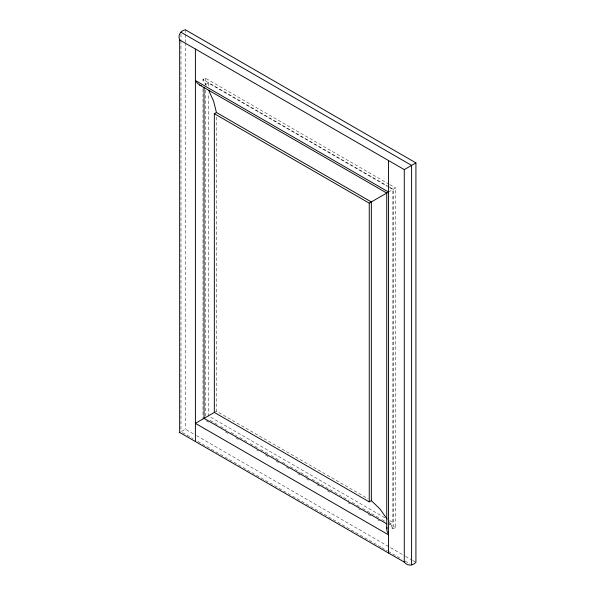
<?xml version="1.0" encoding="UTF-8"?>
<svg xmlns="http://www.w3.org/2000/svg" width="595" height="595" viewBox="0 0 595 595"><rect width="100%" height="100%" fill="white"/><g stroke="black" fill="none" stroke-linecap="round" stroke-linejoin="round"><path stroke-width="0.45" stroke-dasharray="2.98 2.23" d="M389.145 184.249L205.312 78.116L202.999 79.455L202.999 83.166M205.491 84.669L208.369 83.01L387.248 186.28M388.535 192.014L395.571 187.96L395.571 527.475L393.25 528.814L390.037 526.954M181.706 431.263L185.313 429.181L195.755 435.213M214.334 412.424L216.424 411.219L368.141 498.803M388.535 524.879L392.864 522.38L392.864 189.522L388.052 186.741M389.948 184.71L395.571 187.96M389.242 186.979L202.999 79.455L207.216 87.227M390.037 187.44L393.25 189.292L393.25 528.814L388.624 521.272M384.839 517.747L208.369 415.868L208.369 93.207M389.651 520.528L392.864 522.38M210.132 420.412L217.354 424.585M220.567 426.437L226.189 429.679M231.001 432.461L236.624 435.704M239.837 437.563L247.059 441.735M250.272 443.587L257.494 447.76M260.707 449.612L267.929 453.784M271.142 455.636L278.363 459.809M282.38 462.122L287.199 464.903M290.405 466.763L300.044 472.318M300.847 472.787L308.872 477.421M312.085 479.272L349.012 500.596M352.218 502.448L359.447 506.62M362.653 508.472L378.71 517.739M381.923 519.591L385.136 521.451M389.948 524.232L395.571 527.475M206.212 420.821L208.614 422.212M225.475 431.948L227.885 433.339M235.91 437.972L239.123 439.824M256.78 450.021L258.386 450.951M265.615 455.123L268.821 456.975M276.05 461.147L279.263 462.999M286.485 467.172L289.698 469.024M297.723 473.657L300.133 475.048M306.551 478.759L308.961 480.15M316.986 484.784L319.396 486.174M327.429 490.808L329.831 492.199M348.298 502.857L349.905 503.787M358.733 508.881L360.339 509.811M368.364 514.444L370.774 515.835M377.996 520.008L379.603 520.93M196.558 435.674L404.674 555.827M405.478 556.295L411.904 560.007M412.707 560.468L415.92 562.32M182.598 432.602L193.04 438.634M197.86 441.423L381.068 547.192M381.871 547.653L387.494 550.903M388.297 551.364L401.952 559.255M405.173 561.107L409.992 563.889M216.424 117.133L216.424 411.219M208.369 83.01L208.369 86.714M205.312 78.116L205.312 84.609M205.312 90.172L205.312 417.63M202.999 88.729L202.999 418.969M185.313 29.75L185.313 33.469M185.313 34.391L185.313 41.829M185.313 42.758L185.313 429.181M180.984 34.101L180.984 39.679M180.984 40.609L180.984 431.68"/><path stroke-width="0.89" d="M208.793 90.492L213.627 101.195L216.424 112.492L371.347 201.943L371.347 500.663L369.257 501.868L214.334 412.424L195.398 423.357L388.535 534.86L386.951 530.785L386.951 527.125M179.668 432.439L404.273 562.111C407.114 566.046 412.692 566.12 415.92 562.32L415.92 162.889L185.313 29.75C180.404 30.65 177.682 35.514 179.668 39.947L179.668 432.439L179.08 432.781M214.334 412.424L214.334 113.704L216.424 112.492M179.668 39.947L404.273 169.62L415.92 162.889M369.257 501.868L369.257 203.148L388.535 192.014L195.398 80.511L197.384 83.188L199.727 85.078L386.743 193.048L386.743 528.836M201.311 85.747L199.727 85.078M180.984 32.249L411.599 165.388L411.599 564.819M214.334 113.704L369.257 203.148M386.936 523.95L204.048 418.359L204.048 87.361M371.347 500.663L379.744 508.732L387.1 519.026M404.273 169.62L404.273 562.111M388.535 160.531L388.535 553.03M195.398 49.028L195.398 441.527"/></g></svg>
